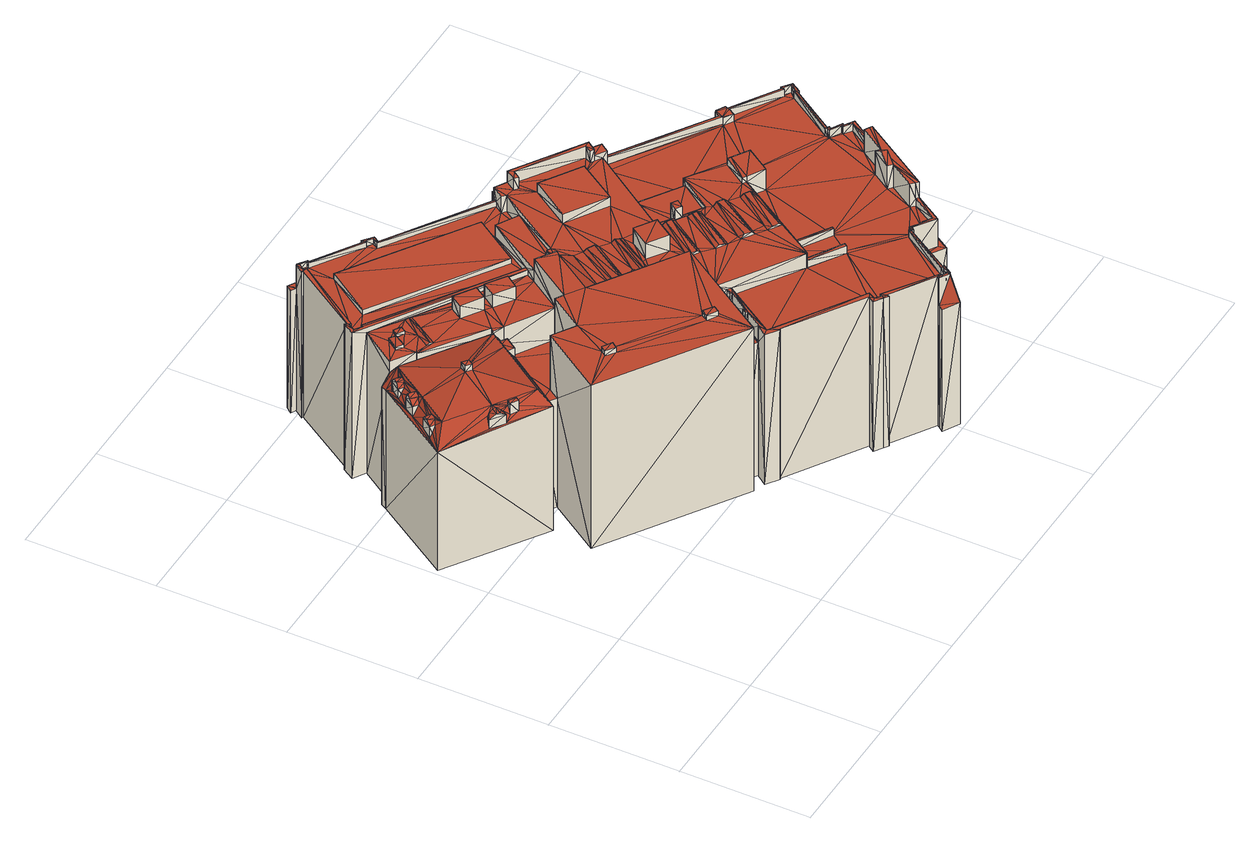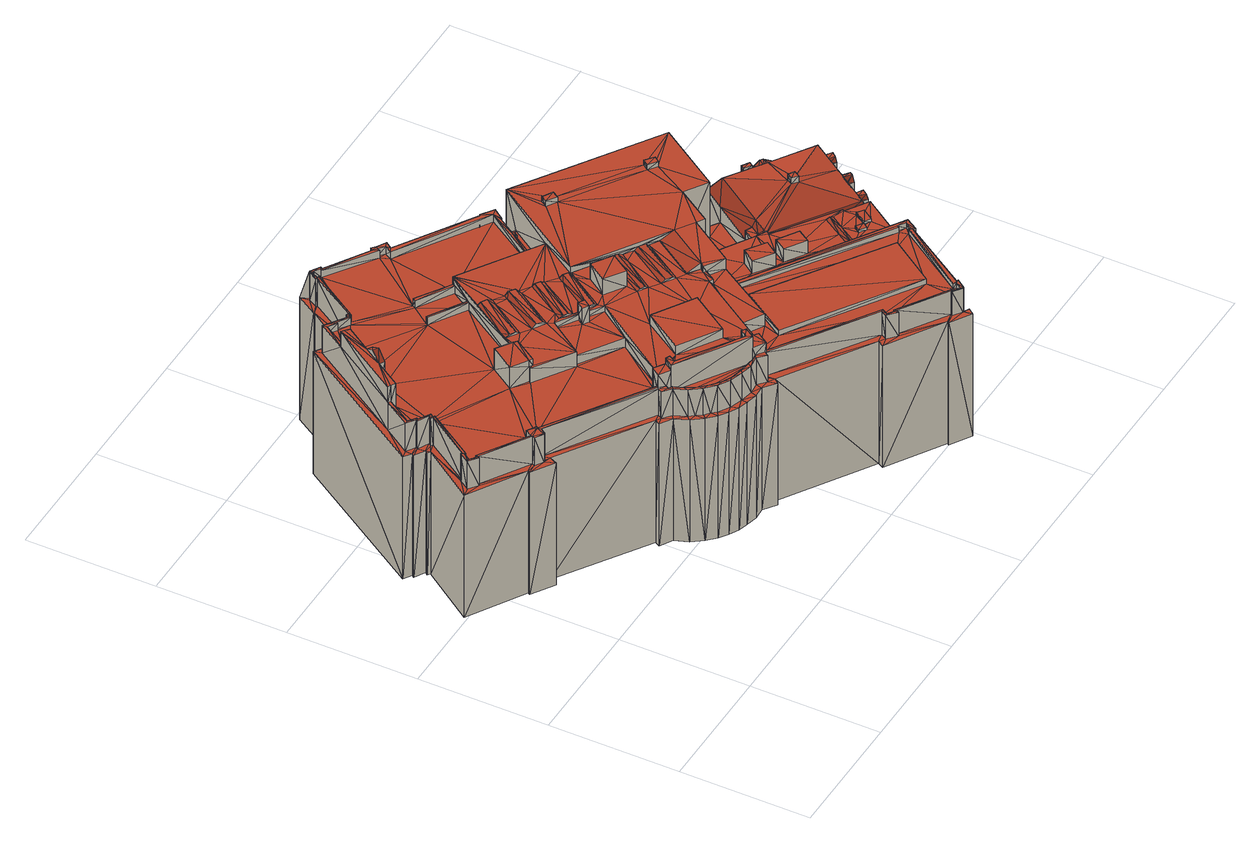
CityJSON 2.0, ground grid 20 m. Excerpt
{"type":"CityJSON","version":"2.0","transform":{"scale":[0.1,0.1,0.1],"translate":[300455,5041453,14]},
"CityObjects":{
"building1":{"type":"Building","geometry":[{"type":"MultiSurface","lod":"2","boundaries":[[[0,1,2]],[[3,4,5]],[[6,7,8]],[[7,9,8]],[[9,10,11]],[[12,13,7]],[[13,9,7]],[[14,15,13]],[[15,16,13]],[[17,18,15]],[[18,16,15]],[[19,20,18]],[[21,22,23]],[[18,20,16]],[[13,16,10]],[[16,0,10]],[[24,25,1]],[[22,26,23]],[[1,25,2]],[[25,27,28]],[[25,28,2]],[[0,2,29]],[[29,30,31]],[[0,29,10]],[[29,31,10]],[[31,32,10]],[[13,10,9]],[[10,33,11]],[[33,34,35]],[[33,35,11]],[[22,11,36]],[[36,37,38]],[[23,39,40]],[[36,38,4]],[[3,41,42]],[[5,43,44]],[[23,45,39]],[[5,44,46]],[[46,44,47]],[[46,47,48]],[[5,46,49]],[[3,5,49]],[[49,50,51]],[[51,50,52]],[[3,49,51]],[[53,41,54]],[[3,51,41]],[[39,45,55]],[[42,41,53]],[[53,56,57]],[[9,11,22]],[[58,53,57]],[[58,42,53]],[[59,3,42]],[[22,36,4]],[[60,4,3]],[[26,4,60]],[[26,60,61]],[[22,4,26]],[[45,26,62]],[[23,26,45]],[[63,45,64]],[[55,45,63]],[[65,66,67]],[[65,67,68]],[[69,70,71]],[[70,72,71]],[[69,68,70]],[[69,65,68]],[[73,74,75]],[[74,76,75]],[[73,77,74]],[[73,78,77]],[[77,79,80]],[[78,79,77]],[[81,82,83]],[[83,82,84]],[[85,81,83]],[[86,81,85]],[[86,87,88]],[[86,85,87]],[[88,87,84]],[[88,84,82]],[[89,90,91]],[[91,90,92]],[[93,89,91]],[[94,89,93]],[[94,95,96]],[[94,93,95]],[[95,92,90]],[[96,95,90]],[[97,98,99]],[[97,100,98]],[[99,101,102]],[[99,98,101]],[[103,102,104]],[[104,102,101]],[[97,103,100]],[[100,103,104]],[[105,106,107]],[[105,108,106]],[[107,109,110]],[[107,106,109]],[[111,110,112]],[[112,110,109]],[[105,111,108]],[[108,111,112]],[[113,114,115]],[[116,117,118]],[[119,120,121]],[[119,122,120]],[[123,124,119]],[[124,122,119]],[[125,49,126]],[[125,126,127]],[[49,46,126]],[[128,127,126]],[[128,126,129]],[[130,131,132]],[[133,132,134]],[[133,130,132]],[[132,135,134]],[[132,136,135]],[[137,138,139]],[[140,137,139]],[[141,142,131]],[[140,139,130]],[[139,141,130]],[[141,131,130]],[[143,144,145]],[[145,144,146]],[[143,147,148]],[[143,145,147]],[[149,148,147]],[[149,147,150]],[[132,149,150]],[[132,150,136]],[[136,150,151]],[[152,153,154]],[[155,156,157]],[[158,159,160]],[[160,159,161]],[[162,130,133]],[[162,163,130]],[[158,162,133]],[[158,160,162]],[[164,165,4]],[[4,165,5]],[[166,51,167]],[[51,52,167]],[[168,169,170]],[[168,171,169]],[[172,173,168]],[[173,171,168]],[[174,175,176]],[[176,175,177]],[[178,179,180]],[[178,180,181]],[[178,181,182]],[[181,183,182]],[[182,183,184]],[[183,185,184]],[[179,184,185]],[[179,185,180]],[[186,187,188]],[[189,187,186]],[[190,191,192]],[[193,191,190]],[[193,190,194]],[[190,195,194]],[[196,197,198]],[[196,198,199]],[[200,199,201]],[[201,199,198]],[[202,200,201]],[[203,200,202]],[[203,197,196]],[[203,202,197]],[[204,9,205]],[[9,22,205]],[[206,45,207]],[[45,62,207]],[[208,64,206]],[[64,45,206]],[[209,210,211]],[[209,211,212]],[[213,209,214]],[[214,209,212]],[[210,215,216]],[[210,216,211]],[[217,218,219]],[[219,218,220]],[[221,217,222]],[[222,217,219]],[[223,224,225]],[[223,226,224]],[[227,228,229]],[[230,231,227]],[[230,232,231]],[[230,227,233]],[[232,234,231]],[[227,229,233]],[[235,233,229]],[[235,229,236]],[[237,238,239]],[[239,238,240]],[[241,242,243]],[[243,242,244]],[[242,245,244]],[[244,245,246]],[[247,53,54]],[[248,247,249]],[[247,54,249]],[[250,251,252]],[[250,252,253]],[[254,247,248]],[[254,255,247]],[[256,255,254]],[[256,257,255]],[[258,250,253]],[[258,253,259]],[[260,257,256]],[[260,261,257]],[[261,262,263]],[[260,262,261]],[[264,265,251]],[[265,252,251]],[[266,57,267]],[[57,56,267]],[[247,267,56]],[[247,56,53]],[[268,59,269]],[[59,42,269]],[[270,137,140]],[[270,271,137]],[[71,272,66]],[[66,75,76]],[[66,76,67]],[[273,71,72]],[[274,71,273]],[[66,272,75]],[[75,272,79]],[[274,272,71]],[[79,275,276]],[[272,275,79]],[[79,276,80]],[[277,278,279]],[[280,278,277]],[[281,282,283]],[[282,284,283]],[[285,286,287]],[[285,287,288]],[[289,290,291]],[[289,291,292]],[[293,294,295]],[[294,296,295]],[[297,298,299]],[[295,296,297]],[[295,297,299]],[[296,300,297]],[[293,301,294]],[[301,302,303]],[[293,302,301]],[[294,301,304]],[[302,299,303]],[[303,299,298]],[[305,306,307]],[[308,306,305]],[[309,310,311]],[[310,312,311]],[[313,314,315]],[[313,315,316]],[[317,318,319]],[[317,319,320]],[[321,322,323]],[[321,323,324]],[[325,324,326]],[[326,324,323]],[[327,325,326]],[[328,325,327]],[[328,322,321]],[[328,327,322]],[[329,330,331]],[[330,332,331]],[[333,332,334]],[[333,331,332]],[[335,333,334]],[[336,333,335]],[[336,335,329]],[[335,330,329]],[[337,338,339]],[[337,340,338]],[[341,342,340]],[[342,338,340]],[[343,344,345]],[[344,346,345]],[[337,339,343]],[[339,344,343]],[[346,347,348]],[[345,346,348]],[[349,347,350]],[[349,348,347]],[[351,352,353]],[[351,354,352]],[[355,356,357]],[[355,358,356]],[[355,359,358]],[[358,359,360]],[[357,356,351]],[[357,351,361]],[[356,354,351]],[[351,362,361]],[[363,364,365]],[[364,366,365]],[[367,368,369]],[[369,368,370]],[[371,11,35]],[[371,35,372]],[[373,371,372]],[[374,375,373]],[[375,371,373]],[[349,350,374]],[[350,375,374]],[[376,35,34]],[[376,372,35]],[[377,376,34]],[[377,34,33]],[[378,379,380]],[[379,381,380]],[[382,383,32]],[[382,32,31]],[[384,382,30]],[[30,382,31]],[[385,32,383]],[[385,10,32]],[[386,360,359]],[[387,386,359]],[[388,359,364]],[[388,364,363]],[[387,359,388]],[[387,389,390]],[[387,390,386]],[[391,392,393]],[[394,392,391]],[[395,396,397]],[[395,398,396]],[[399,400,401]],[[399,401,402]],[[399,403,400]],[[399,404,403]],[[405,12,406]],[[12,7,406]],[[407,408,409]],[[409,408,410]],[[411,412,413]],[[411,414,412]],[[404,407,403]],[[403,407,409]],[[415,416,411]],[[416,414,411]],[[417,416,415]],[[417,418,416]],[[419,394,420]],[[420,394,391]],[[417,419,418]],[[418,419,420]],[[402,398,395]],[[402,401,398]],[[421,6,422]],[[6,8,422]],[[8,9,204]],[[422,8,204]],[[421,406,7]],[[421,7,6]],[[423,424,425]],[[423,426,424]],[[425,424,427]],[[424,428,427]],[[429,430,431]],[[429,432,430]],[[431,426,423]],[[431,430,426]],[[429,413,412]],[[429,412,432]],[[433,434,435]],[[433,435,436]],[[408,436,410]],[[408,433,436]],[[437,438,439]],[[437,440,438]],[[441,442,443]],[[441,444,442]],[[445,446,447]],[[447,446,448]],[[449,450,451]],[[449,452,450]],[[453,29,2]],[[453,454,29]],[[449,455,452]],[[452,455,456]],[[453,457,458]],[[453,2,457]],[[2,28,457]],[[443,456,455]],[[443,442,456]],[[459,444,441]],[[459,460,444]],[[446,458,457]],[[461,462,463]],[[461,464,462]],[[465,466,467]],[[467,466,468]],[[469,463,462]],[[470,463,469]],[[471,468,466]],[[471,472,468]],[[473,445,474]],[[474,445,447]],[[457,28,475]],[[28,27,475]],[[476,27,25]],[[476,475,27]],[[476,448,446]],[[477,25,24]],[[477,476,25]],[[478,1,0]],[[478,479,1]],[[480,478,0]],[[480,0,16]],[[477,24,479]],[[24,1,479]],[[471,473,474]],[[471,474,472]],[[470,460,459]],[[470,469,460]],[[481,465,482]],[[482,465,467]],[[483,464,461]],[[484,483,461]],[[485,481,486]],[[486,481,482]],[[487,483,484]],[[487,488,483]],[[19,489,20]],[[490,489,19]],[[489,480,16]],[[489,16,20]],[[491,492,487]],[[492,488,487]],[[493,485,486]],[[493,486,494]],[[495,496,497]],[[496,498,497]],[[497,498,491]],[[498,492,491]],[[499,500,495]],[[500,496,495]],[[501,502,503]],[[503,502,499]],[[502,504,499]],[[499,504,505]],[[499,505,500]],[[503,493,494]],[[506,503,507]],[[507,503,494]],[[508,506,507]],[[508,507,509]],[[506,501,503]],[[510,501,506]],[[511,512,504]],[[512,505,504]],[[510,506,513]],[[506,439,513]],[[513,439,514]],[[439,515,514]],[[439,438,515]],[[514,515,516]],[[515,517,516]],[[516,517,518]],[[517,519,518]],[[518,520,521]],[[518,522,520]],[[518,519,522]],[[511,520,522]],[[511,522,512]],[[516,523,511]],[[524,525,15]],[[524,15,14]],[[524,14,526]],[[14,13,526]],[[527,397,528]],[[528,397,396]],[[529,393,392]],[[529,530,393]],[[527,531,532]],[[527,528,531]],[[533,534,535]],[[533,536,534]],[[537,538,539]],[[537,539,540]],[[541,542,17]],[[17,542,18]],[[490,19,542]],[[19,18,542]],[[508,509,538]],[[509,539,538]],[[437,535,534]],[[437,534,440]],[[541,17,525]],[[17,15,525]],[[537,540,543]],[[540,544,543]],[[533,532,531]],[[533,531,536]],[[529,544,530]],[[529,543,544]],[[405,526,13]],[[405,13,12]],[[454,384,30]],[[454,30,29]],[[450,379,378]],[[451,450,378]],[[545,546,368]],[[546,370,368]],[[385,33,10]],[[385,377,33]],[[545,380,381]],[[545,381,546]],[[547,365,274]],[[274,365,366]],[[389,547,274]],[[390,274,273]],[[389,274,390]],[[371,36,11]],[[371,548,36]],[[367,549,341]],[[275,549,367]],[[276,367,369]],[[341,550,342]],[[275,367,276]],[[341,549,550]],[[551,552,161]],[[551,161,159]],[[551,553,554]],[[551,554,552]],[[555,556,38]],[[555,38,37]],[[548,555,37]],[[557,549,558]],[[557,555,549]],[[549,548,550]],[[548,37,36]],[[549,555,548]],[[361,362,301]],[[362,304,301]],[[297,300,559]],[[300,560,559]],[[353,559,560]],[[561,353,562]],[[562,353,352]],[[561,559,353]],[[235,236,270]],[[270,563,564]],[[235,270,564]],[[236,271,270]],[[565,163,162]],[[565,566,163]],[[564,566,565]],[[564,563,566]],[[245,567,246]],[[246,567,568]],[[569,263,262]],[[569,570,263]],[[571,41,166]],[[41,51,166]],[[264,174,265]],[[265,174,176]],[[572,269,42]],[[572,42,58]],[[572,58,57]],[[572,57,266]],[[571,249,54]],[[571,54,41]],[[258,259,567]],[[259,568,567]],[[573,3,574]],[[573,60,3]],[[268,574,3]],[[268,3,59]],[[575,570,569]],[[575,576,570]],[[237,576,575]],[[237,239,576]],[[231,240,238]],[[231,234,240]],[[227,577,228]],[[228,577,578]],[[241,243,578]],[[241,578,577]],[[579,225,230]],[[580,579,230]],[[225,232,230]],[[225,224,232]],[[581,582,579]],[[580,581,579]],[[583,226,223]],[[583,584,226]],[[585,584,583]],[[585,586,584]],[[215,579,216]],[[216,579,582]],[[587,60,573]],[[587,61,60]],[[588,26,587]],[[26,61,587]],[[207,62,588]],[[62,26,588]],[[589,580,218]],[[580,220,218]],[[589,590,580]],[[590,581,580]],[[591,592,593]],[[591,593,594]],[[595,596,593]],[[595,593,592]],[[597,598,599]],[[597,600,598]],[[598,601,602]],[[600,603,598]],[[598,602,599]],[[427,603,600]],[[427,428,603]],[[428,604,603]],[[605,22,21]],[[605,205,22]],[[605,21,606]],[[21,23,606]],[[607,601,598]],[[607,608,601]],[[609,610,611]],[[610,612,611]],[[607,613,608]],[[607,614,613]],[[606,40,615]],[[606,23,40]],[[616,55,617]],[[55,63,617]],[[618,39,616]],[[39,55,616]],[[615,39,618]],[[615,40,39]],[[595,221,596]],[[596,221,222]],[[619,620,589]],[[620,590,589]],[[621,622,623]],[[621,624,622]],[[623,586,585]],[[623,622,586]],[[625,214,626]],[[625,213,214]],[[627,624,621]],[[627,628,624]],[[629,625,630]],[[631,625,626]],[[629,630,632]],[[630,625,631]],[[633,632,634]],[[633,629,632]],[[617,63,208]],[[63,64,208]],[[635,636,627]],[[636,628,627]],[[635,637,636]],[[638,634,639]],[[638,633,634]],[[614,638,639]],[[614,639,613]],[[611,640,641]],[[611,612,640]],[[641,642,635]],[[642,637,635]],[[641,640,642]],[[609,603,610]],[[610,603,604]],[[619,591,599]],[[599,591,643]],[[620,599,602]],[[619,599,620]],[[643,591,594]],[[561,643,594]],[[644,643,561]],[[644,561,645]],[[645,561,562]],[[646,647,434]],[[647,435,434]],[[648,645,649]],[[597,644,648]],[[648,644,645]],[[597,648,600]],[[646,648,647]],[[647,648,649]],[[194,195,650]],[[195,651,650]],[[191,650,651]],[[191,651,192]],[[652,653,654]],[[652,655,653]],[[557,656,657]],[[557,658,659]],[[557,558,658]],[[557,657,660]],[[557,659,656]],[[661,662,553]],[[663,664,657]],[[656,663,657]],[[657,661,660]],[[662,554,553]],[[661,553,660]],[[139,173,172]],[[139,138,173]],[[52,50,665]],[[167,52,665]],[[177,170,169]],[[175,170,177]],[[666,667,668]],[[669,666,668]],[[668,667,164]],[[164,38,556]],[[164,4,38]],[[668,164,556]],[[134,670,671]],[[134,135,670]],[[671,666,669]],[[671,670,666]],[[125,50,49]],[[125,665,50]],[[141,665,125]],[[141,125,142]],[[672,673,674]],[[675,676,677]],[[673,678,677]],[[673,676,674]],[[673,679,678]],[[673,677,676]],[[680,681,682]],[[682,681,683]],[[684,685,43]],[[43,685,44]],[[686,687,681]],[[687,683,681]],[[688,686,681]],[[689,690,688]],[[690,686,688]],[[689,680,690]],[[690,680,691]],[[691,680,682]],[[692,684,165]],[[165,684,43]],[[157,692,165]],[[165,43,5]],[[153,155,157]],[[152,155,153]],[[151,157,165]],[[151,153,157]],[[150,153,151]],[[128,146,144]],[[128,129,146]],[[126,46,693]],[[46,48,693]],[[694,695,696]],[[694,697,695]],[[694,698,697]],[[698,699,697]],[[700,701,702]],[[700,703,701]],[[700,704,703]],[[704,705,703]],[[706,703,705]],[[707,704,700]],[[693,47,708]],[[693,48,47]],[[708,47,685]],[[47,44,685]],[[709,710,711]],[[711,710,712]],[[713,714,715]],[[715,716,717]],[[715,710,716]],[[715,718,710]],[[718,712,710]],[[715,714,718]],[[719,720,694]],[[720,698,694]],[[721,697,722]],[[722,697,699]],[[124,723,724]],[[123,723,124]],[[723,121,120]],[[723,120,724]],[[69,71,65]],[[65,71,66]],[[73,75,79]],[[73,79,78]],[[81,88,82]],[[86,88,81]],[[89,96,90]],[[94,96,89]],[[97,102,103]],[[97,99,102]],[[105,107,110]],[[105,110,111]],[[725,114,113]],[[116,118,725]],[[118,114,725]],[[118,726,114]],[[726,115,114]],[[118,117,726]],[[724,120,727]],[[728,724,727]],[[120,729,727]],[[122,730,731]],[[122,731,120]],[[120,731,729]],[[123,121,723]],[[123,119,121]],[[129,126,146]],[[146,126,730]],[[145,146,147]],[[147,146,730]],[[150,147,153]],[[153,147,154]],[[154,147,732]],[[733,734,156]],[[733,732,734]],[[154,732,733]],[[156,734,692]],[[157,156,692]],[[734,728,692]],[[692,728,684]],[[152,733,155]],[[155,733,156]],[[152,154,733]],[[147,122,124]],[[147,730,122]],[[667,165,164]],[[670,151,667]],[[670,667,666]],[[151,165,667]],[[136,670,135]],[[136,151,670]],[[178,182,179]],[[179,182,184]],[[735,663,656]],[[188,735,656]],[[188,187,735]],[[186,659,736]],[[736,659,658]],[[189,186,736]],[[186,188,659]],[[188,656,659]],[[653,655,661]],[[655,662,661]],[[193,194,191]],[[191,194,650]],[[203,199,200]],[[203,196,199]],[[605,606,610]],[[428,205,604]],[[424,204,428]],[[430,424,426]],[[430,204,424]],[[421,430,432]],[[406,432,412]],[[405,420,526]],[[414,406,412]],[[416,406,414]],[[405,418,420]],[[391,393,526]],[[526,393,530]],[[525,530,544]],[[605,610,205]],[[540,525,544]],[[542,540,539]],[[490,507,489]],[[490,509,507]],[[478,482,467]],[[494,486,480]],[[480,486,482]],[[507,494,489]],[[467,468,479]],[[479,468,472]],[[477,472,474]],[[474,447,448]],[[476,474,448]],[[606,640,612]],[[477,474,476]],[[477,479,472]],[[478,467,479]],[[480,482,478]],[[489,494,480]],[[509,542,539]],[[615,642,640]],[[490,542,509]],[[541,540,542]],[[541,525,540]],[[525,526,530]],[[524,526,525]],[[420,391,526]],[[405,416,418]],[[421,432,406]],[[405,406,416]],[[421,422,430]],[[430,422,204]],[[428,204,205]],[[205,610,604]],[[642,618,637]],[[268,239,574]],[[622,207,586]],[[206,207,622]],[[588,587,226]],[[226,587,573]],[[268,576,239]],[[572,257,261]],[[610,606,612]],[[618,636,637]],[[572,266,257]],[[247,266,267]],[[269,261,263]],[[257,266,247]],[[257,247,255]],[[572,261,269]],[[234,573,574]],[[570,269,263]],[[268,269,576]],[[576,269,570]],[[574,239,240]],[[234,574,240]],[[232,573,234]],[[207,588,586]],[[226,573,232]],[[226,232,224]],[[588,226,584]],[[208,206,622]],[[586,588,584]],[[617,208,624]],[[618,616,636]],[[616,617,628]],[[624,208,622]],[[615,618,642]],[[628,617,624]],[[606,615,640]],[[636,616,628]],[[585,583,215]],[[635,627,629]],[[585,215,210]],[[213,623,209]],[[621,623,213]],[[627,621,625]],[[641,635,633]],[[641,633,638]],[[209,585,210]],[[623,585,209]],[[625,621,213]],[[629,627,625]],[[635,629,633]],[[579,223,225]],[[583,223,579]],[[215,583,579]],[[603,607,598]],[[609,607,603]],[[609,611,607]],[[607,611,614]],[[611,641,638]],[[611,638,614]],[[566,130,163]],[[270,140,566]],[[270,566,563]],[[140,130,566]],[[280,277,737]],[[737,282,281]],[[277,282,737]],[[279,284,282]],[[277,279,282]],[[279,738,284]],[[284,738,283]],[[279,278,738]],[[291,290,739]],[[287,739,288]],[[291,739,287]],[[292,287,286]],[[292,291,287]],[[293,295,302]],[[302,295,299]],[[308,305,740]],[[740,310,309]],[[305,310,740]],[[305,307,312]],[[305,312,310]],[[307,741,312]],[[741,311,312]],[[307,306,741]],[[315,320,319]],[[315,314,320]],[[316,319,318]],[[316,315,319]],[[316,318,742]],[[313,316,742]],[[742,318,317]],[[328,324,325]],[[328,321,324]],[[336,331,333]],[[336,329,331]],[[353,560,296]],[[362,294,304]],[[296,560,300]],[[351,353,294]],[[294,353,296]],[[351,294,362]],[[388,363,365]],[[388,365,547]],[[387,547,389]],[[387,388,547]],[[380,385,383]],[[382,380,383]],[[545,377,385]],[[378,380,382]],[[377,368,376]],[[349,374,368]],[[545,385,380]],[[545,368,377]],[[367,341,337]],[[341,340,337]],[[367,337,343]],[[343,348,349]],[[343,345,348]],[[367,343,349]],[[367,349,368]],[[376,368,372]],[[374,373,368]],[[373,372,368]],[[503,495,493]],[[493,491,485]],[[491,487,485]],[[493,495,491]],[[495,497,491]],[[503,499,495]],[[485,484,481]],[[466,463,470]],[[471,470,459]],[[459,441,443]],[[455,453,458]],[[449,451,454]],[[443,455,458]],[[484,465,481]],[[465,461,463]],[[485,487,484]],[[449,453,455]],[[449,454,453]],[[446,443,458]],[[459,443,445]],[[465,463,466]],[[445,443,446]],[[473,459,445]],[[484,461,465]],[[471,459,473]],[[471,466,470]],[[454,382,384]],[[454,378,382]],[[454,451,378]],[[476,457,475]],[[476,446,457]],[[523,521,520]],[[523,520,511]],[[516,518,521]],[[516,521,523]],[[513,514,516]],[[510,513,516]],[[510,516,501]],[[511,502,501]],[[516,511,501]],[[511,504,502]],[[550,548,346]],[[338,550,346]],[[350,347,371]],[[350,371,375]],[[339,338,344]],[[342,550,338]],[[346,548,347]],[[347,548,371]],[[338,346,344]],[[159,660,553]],[[551,159,553]],[[289,292,743]],[[292,286,743]],[[743,286,285]],[[590,582,581]],[[597,643,644]],[[597,599,643]],[[591,595,592]],[[619,595,591]],[[619,589,221]],[[221,589,218]],[[221,218,217]],[[619,221,595]],[[631,626,214]],[[634,632,630]],[[631,214,212]],[[639,634,590]],[[634,630,590]],[[620,639,590]],[[630,631,212]],[[212,211,590]],[[211,216,590]],[[613,639,620]],[[216,582,590]],[[630,212,590]],[[608,613,601]],[[601,613,620]],[[601,620,602]],[[531,386,390]],[[390,273,72]],[[390,72,70]],[[74,67,76]],[[68,67,74]],[[488,70,68]],[[464,452,462]],[[276,370,546]],[[77,80,276]],[[77,276,546]],[[276,369,370]],[[488,68,74]],[[77,546,450]],[[435,358,386]],[[450,546,381]],[[450,381,379]],[[452,77,450]],[[464,77,452]],[[442,452,456]],[[386,358,360]],[[444,452,442]],[[462,452,444]],[[469,444,460]],[[469,462,444]],[[464,74,77]],[[488,74,464]],[[488,464,483]],[[505,70,488]],[[498,488,492]],[[435,356,358]],[[505,488,498]],[[500,498,496]],[[500,505,498]],[[522,70,505]],[[512,522,505]],[[519,70,522]],[[519,390,70]],[[515,519,517]],[[531,519,515]],[[436,435,386]],[[440,515,438]],[[356,352,354]],[[440,534,515]],[[534,531,515]],[[536,531,534]],[[531,390,519]],[[528,396,531]],[[398,409,436]],[[398,436,396]],[[400,398,401]],[[400,409,398]],[[356,645,352]],[[396,386,531]],[[400,403,409]],[[409,410,436]],[[396,436,386]],[[647,649,435]],[[645,562,352]],[[435,649,645]],[[435,645,356]],[[427,600,648]],[[646,427,648]],[[413,646,408]],[[408,646,433]],[[423,427,646]],[[433,646,434]],[[404,415,411]],[[399,415,404]],[[417,415,399]],[[423,425,427]],[[538,533,535]],[[529,392,527]],[[537,543,533]],[[537,533,538]],[[533,543,532]],[[437,538,535]],[[413,423,646]],[[437,439,506]],[[508,437,506]],[[419,402,394]],[[508,538,437]],[[394,395,397]],[[543,527,532]],[[529,527,543]],[[392,397,527]],[[394,397,392]],[[402,395,394]],[[417,402,419]],[[417,399,402]],[[429,423,413]],[[404,411,407]],[[411,408,407]],[[429,431,423]],[[411,413,408]],[[654,653,657]],[[653,661,657]],[[652,654,664]],[[654,657,664]],[[264,571,166]],[[174,166,175]],[[251,249,571]],[[167,665,170]],[[248,249,251]],[[141,168,665]],[[139,168,141]],[[139,172,168]],[[168,170,665]],[[166,167,175]],[[175,167,170]],[[250,254,248]],[[264,166,174]],[[264,251,571]],[[260,256,258]],[[260,258,262]],[[245,569,567]],[[258,256,250]],[[242,569,245]],[[237,241,238]],[[237,242,241]],[[227,238,577]],[[250,256,254]],[[241,577,238]],[[231,238,227]],[[237,575,242]],[[250,248,251]],[[242,575,569]],[[569,262,567]],[[262,258,567]],[[728,727,690]],[[690,727,686]],[[686,727,687]],[[728,690,691]],[[684,728,691]],[[727,729,685]],[[675,685,676]],[[727,685,675]],[[684,682,674]],[[684,674,685]],[[684,691,682]],[[674,676,685]],[[683,672,674]],[[682,683,674]],[[687,672,683]],[[687,727,744]],[[687,744,745]],[[687,745,672]],[[727,746,747]],[[744,727,747]],[[727,675,746]],[[745,744,679]],[[672,745,673]],[[745,679,673]],[[744,678,679]],[[744,747,678]],[[747,746,678]],[[678,746,677]],[[746,675,677]],[[689,688,681]],[[689,681,680]],[[734,724,728]],[[734,124,724]],[[147,124,732]],[[732,124,734]],[[126,693,730]],[[748,696,749]],[[748,694,696]],[[719,694,748]],[[750,701,703]],[[751,701,750]],[[750,703,706]],[[752,701,751]],[[752,702,701]],[[753,702,752]],[[753,754,702]],[[754,755,702]],[[755,707,700]],[[755,700,702]],[[730,693,708]],[[722,699,685]],[[751,750,731]],[[708,704,712]],[[698,685,699]],[[711,712,704]],[[705,685,698]],[[711,707,755]],[[750,706,731]],[[708,712,718]],[[708,685,705]],[[731,706,720]],[[706,705,720]],[[705,698,720]],[[708,705,704]],[[711,704,707]],[[753,752,731]],[[730,753,731]],[[730,756,753]],[[730,757,758]],[[759,754,753]],[[759,709,754]],[[709,711,755]],[[730,758,756]],[[708,718,714]],[[713,708,714]],[[730,708,713]],[[730,713,760]],[[730,760,757]],[[756,759,753]],[[752,751,731]],[[709,755,754]],[[731,720,719]],[[761,721,729]],[[731,719,748]],[[731,749,729]],[[749,762,729]],[[721,685,729]],[[731,748,749]],[[762,761,729]],[[721,722,685]],[[758,716,756]],[[758,717,716]],[[757,717,758]],[[759,716,710]],[[756,716,759]],[[759,710,709]],[[760,717,757]],[[760,715,717]],[[760,713,715]],[[761,697,721]],[[761,695,697]],[[762,695,761]],[[749,695,762]],[[749,696,695]],[[557,660,322]],[[322,660,669]],[[555,334,556]],[[322,669,335]],[[555,323,334]],[[557,327,555]],[[330,668,556]],[[159,133,134]],[[159,134,660]],[[669,668,330]],[[660,134,669]],[[557,322,327]],[[322,335,323]],[[323,335,334]],[[669,330,335]],[[134,671,669]],[[555,326,323]],[[334,332,556]],[[330,556,332]],[[327,326,555]],[[158,133,159]],[[138,185,173]],[[181,578,183]],[[180,185,138]],[[228,578,181]],[[183,265,176]],[[246,568,183]],[[183,176,185]],[[229,137,271]],[[229,181,137]],[[578,246,183]],[[137,180,138]],[[181,180,137]],[[228,181,229]],[[568,265,183]],[[185,176,173]],[[236,229,271]],[[173,176,169]],[[243,246,578]],[[568,253,265]],[[173,169,171]],[[176,177,169]],[[253,252,265]],[[243,244,246]],[[259,253,568]],[[132,91,149]],[[143,84,113]],[[131,91,132]],[[84,725,113]],[[142,116,95]],[[91,92,149]],[[83,84,143]],[[87,116,725]],[[87,725,84]],[[125,127,98]],[[143,113,144]],[[117,125,106]],[[131,93,91]],[[83,143,149]],[[128,101,127]],[[106,125,98]],[[142,93,131]],[[726,104,128]],[[92,83,149]],[[117,108,726]],[[726,112,104]],[[142,95,93]],[[142,125,116]],[[726,128,115]],[[85,116,87]],[[98,127,101]],[[95,85,92]],[[112,100,104]],[[85,83,92]],[[95,116,85]],[[128,104,101]],[[117,106,108]],[[726,108,112]],[[106,98,109]],[[149,143,148]],[[113,115,144]],[[115,128,144]],[[112,109,100]],[[109,98,100]],[[116,125,117]],[[275,283,549]],[[561,192,559]],[[235,564,651]],[[192,651,187]],[[192,189,559]],[[596,222,190]],[[366,357,280]],[[561,190,192]],[[364,357,366]],[[195,235,651]],[[651,564,655]],[[190,222,195]],[[314,740,320]],[[357,278,280]],[[320,309,549]],[[285,288,272]],[[281,283,272]],[[651,655,652]],[[652,664,735]],[[278,742,738]],[[311,201,658]],[[317,320,549]],[[283,317,549]],[[280,737,739]],[[552,554,662]],[[655,552,662]],[[192,187,189]],[[309,558,549]],[[742,317,738]],[[290,280,739]],[[314,308,740]],[[288,281,272]],[[651,652,187]],[[187,652,735]],[[306,202,741]],[[201,198,658]],[[559,189,197]],[[559,197,202]],[[357,361,278]],[[202,201,741]],[[366,290,289]],[[655,564,552]],[[366,280,290]],[[552,564,160]],[[580,230,220]],[[189,736,197]],[[195,220,235]],[[220,230,235]],[[735,664,663]],[[197,736,198]],[[561,594,190]],[[355,357,364]],[[222,219,195]],[[596,190,593]],[[320,740,309]],[[306,559,202]],[[739,737,288]],[[278,361,742]],[[230,233,235]],[[552,160,161]],[[297,559,306]],[[361,301,313]],[[741,201,311]],[[274,366,289]],[[198,736,658]],[[195,219,220]],[[564,565,160]],[[594,593,190]],[[738,317,283]],[[274,285,272]],[[361,313,742]],[[288,737,281]],[[558,311,658]],[[313,301,314]],[[297,306,308]],[[565,162,160]],[[274,743,285]],[[309,311,558]],[[314,303,308]],[[272,283,275]],[[303,298,308]],[[314,301,303]],[[355,364,359]],[[274,289,743]],[[297,308,298]]],"semantics":{"surfaces":[{"type":"GroundSurface"},{"type":"WallSurface"},{"type":"RoofSurface"}],"values":[0,0,0,0,0,0,0,0,0,0,0,0,0,0,0,0,0,0,0,0,0,0,0,0,0,0,0,0,0,0,0,0,0,0,0,0,0,0,0,0,0,0,0,0,0,0,0,0,0,0,0,0,0,0,0,0,0,0,0,0,0,0,0,1,1,1,1,1,1,1,1,1,1,1,1,1,1,1,1,1,1,1,1,1,1,1,1,1,1,1,1,1,1,1,1,1,1,1,1,1,1,1,1,1,1,1,1,1,1,1,1,1,1,1,1,1,1,1,1,1,1,1,1,1,1,1,1,1,1,1,1,1,1,1,1,1,1,1,1,1,1,1,1,1,1,1,1,1,1,1,1,1,1,1,1,1,1,1,1,1,1,1,1,1,1,1,1,1,1,1,1,1,1,1,1,1,1,1,1,1,1,1,1,1,1,1,1,1,1,1,1,1,1,1,1,1,1,1,1,1,1,1,1,1,1,1,1,1,1,1,1,1,1,1,1,1,1,1,1,1,1,1,1,1,1,1,1,1,1,1,1,1,1,1,1,1,1,1,1,1,1,1,1,1,1,1,1,1,1,1,1,1,1,1,1,1,1,1,1,1,1,1,1,1,1,1,1,1,1,1,1,1,1,1,1,1,1,1,1,1,1,1,1,1,1,1,1,1,1,1,1,1,1,1,1,1,1,1,1,1,1,1,1,1,1,1,1,1,1,1,1,1,1,1,1,1,1,1,1,1,1,1,1,1,1,1,1,1,1,1,1,1,1,1,1,1,1,1,1,1,1,1,1,1,1,1,1,1,1,1,1,1,1,1,1,1,1,1,1,1,1,1,1,1,1,1,1,1,1,1,1,1,1,1,1,1,1,1,1,1,1,1,1,1,1,1,1,1,1,1,1,1,1,1,1,1,1,1,1,1,1,1,1,1,1,1,1,1,1,1,1,1,1,1,1,1,1,1,1,1,1,1,1,1,1,1,1,1,1,1,1,1,1,1,1,1,1,1,1,1,1,1,1,1,1,1,1,1,1,1,1,1,1,1,1,1,1,1,1,1,1,1,1,1,1,1,1,1,1,1,1,1,1,1,1,1,1,1,1,1,1,1,1,1,1,1,1,1,1,1,1,1,1,1,1,1,1,1,1,1,1,1,1,1,1,1,1,1,1,1,1,1,1,1,1,1,1,1,1,1,1,1,1,1,1,1,1,1,1,1,1,1,1,1,1,1,1,1,1,1,1,1,1,1,1,1,1,1,1,1,1,1,1,1,1,1,1,1,1,1,1,1,1,1,1,1,1,1,1,1,1,1,1,1,1,1,1,1,1,1,1,1,1,1,1,1,1,1,1,1,1,1,1,1,1,1,1,1,1,1,1,1,1,1,1,1,1,1,1,1,1,1,1,1,1,1,1,1,1,1,1,1,1,1,1,1,1,1,1,1,1,1,1,1,1,1,1,1,1,1,1,1,1,1,1,1,1,1,1,1,1,1,1,1,1,1,1,1,1,1,1,1,1,1,1,1,1,1,1,1,1,1,1,1,1,1,1,1,1,1,1,1,1,1,1,1,1,1,1,1,1,1,1,1,1,1,1,1,1,1,1,1,1,1,1,1,1,1,1,1,1,1,1,1,1,1,1,1,1,1,1,1,1,1,1,1,1,1,1,1,1,1,1,1,1,1,1,1,1,1,1,1,1,1,1,1,1,1,1,1,1,1,1,1,1,1,1,1,1,1,1,1,1,1,1,1,1,1,1,1,1,1,1,1,1,1,1,1,1,1,1,1,1,1,1,1,1,1,1,1,1,1,1,1,1,1,1,1,1,1,2,2,2,2,2,2,2,2,2,2,2,2,2,2,2,2,2,2,2,2,2,2,2,2,2,2,2,2,2,2,2,2,2,2,2,2,2,2,2,2,2,2,2,2,2,2,2,2,2,2,2,2,2,2,2,2,2,2,2,2,2,2,2,2,2,2,2,2,2,2,2,2,2,2,2,2,2,2,2,2,2,2,2,2,2,2,2,2,2,2,2,2,2,2,2,2,2,2,2,2,2,2,2,2,2,2,2,2,2,2,2,2,2,2,2,2,2,2,2,2,2,2,2,2,2,2,2,2,2,2,2,2,2,2,2,2,2,2,2,2,2,2,2,2,2,2,2,2,2,2,2,2,2,2,2,2,2,2,2,2,2,2,2,2,2,2,2,2,2,2,2,2,2,2,2,2,2,2,2,2,2,2,2,2,2,2,2,2,2,2,2,2,2,2,2,2,2,2,2,2,2,2,2,2,2,2,2,2,2,2,2,2,2,2,2,2,2,2,2,2,2,2,2,2,2,2,2,2,2,2,2,2,2,2,2,2,2,2,2,2,2,2,2,2,2,2,2,2,2,2,2,2,2,2,2,2,2,2,2,2,2,2,2,2,2,2,2,2,2,2,2,2,2,2,2,2,2,2,2,2,2,2,2,2,2,2,2,2,2,2,2,2,2,2,2,2,2,2,2,2,2,2,2,2,2,2,2,2,2,2,2,2,2,2,2,2,2,2,2,2,2,2,2,2,2,2,2,2,2,2,2,2,2,2,2,2,2,2,2,2,2,2,2,2,2,2,2,2,2,2,2,2,2,2,2,2,2,2,2,2,2,2,2,2,2,2,2,2,2,2,2,2,2,2,2,2,2,2,2,2,2,2,2,2,2,2,2,2,2,2,2,2,2,2,2,2,2,2,2,2,2,2,2,2,2,2,2,2,2,2,2,2,2,2,2,2,2,2,2,2,2,2,2,2,2,2,2,2,2,2,2,2,2,2,2,2,2,2,2,2,2,2,2,2,2,2,2,2,2,2,2,2,2,2,2,2,2,2,2,2,2,2,2,2,2,2,2,2,2,2,2,2,2,2,2,2,2,2,2,2,2,2,2,2,2,2,2,2,2,2,2,2,2,2,2,2,2,2,2,2,2,2,2,2,2,2,2,2,2,2,2,2,2,2,2,2,2,2,2,2,2,2,2,2,2,2,2,2,2,2,2,2,2,2,2,2,2,2,2,2,2,2,2,2,2,2,2,2,2,2,2,2,2,2,2,2,2,2,2,2,2,2,2,2,2,2,2,2,2,2,2,2,2,2,2,2,2,2,2,2,2,2,2,2,2,2,2,2,2,2,2,2,2,2,2,2,2,2,2,2,2,2,2,2,2,2,2,2,2,2,2,2,2,2,2,2,2,2,2,2,2,2,2,2,2,2,2,2,2,2,2,2,2,2,2,2,2,2,2,2,2,2,2,2,2,2,2,2,2,2,2,2,2,2,2,2,2,2,2,2,2,2,2,2,2,2,2,2,2,2,2,2,2,2,2,2,2,2,2,2,2,2,2,2,2,2,2,2,2,2,2,2,2,2,2,2,2,2,2,2,2,2,2,2,2,2,2,2,2,2,2,2,2,2,2,2,2,2,2,2,2,2]}}]}
},
"vertices":[
[663,95,5],[625,40,5],[590,32,5],[316,735,5],[200,403,5],[178,418,5],[776,450,5],[774,447,5],[742,472,5],[736,460,5],[509,93,5],[385,196,5],[859,395,5],[802,313,5],[806,310,5],[803,306,5],[664,97,5],[819,296,5],[817,293,5],[829,285,5],[696,76,5],[605,556,5],[601,548,5],[587,567,5],[627,39,5],[607,7,5],[475,642,5],[582,21,5],[588,29,5],[524,74,5],[522,70,5],[515,75,5],[502,83,5],[394,167,5],[392,166,5],[373,179,5],[368,208,5],[354,186,5],[147,322,5],[566,605,5],[579,588,5],[200,791,5],[236,797,5],[155,385,5],[9,482,5],[510,639,5],[102,606,5],[87,604,5],[92,613,5],[139,661,5],[120,673,5],[134,689,5],[131,691,5],[207,806,5],[197,792,5],[553,618,5],[199,810,5],[206,819,5],[238,800,5],[321,744,5],[450,649,5],[456,656,5],[493,643,5],[540,627,5],[525,635,5],[610,202,271],[556,236,271],[556,236,258],[610,202,258],[611,205,271],[611,205,258],[558,239,271],[558,239,258],[589,174,271],[589,174,258],[537,206,271],[537,206,258],[586,169,258],[586,169,271],[535,202,271],[535,202,258],[255,544,278],[224,564,278],[255,544,255],[224,564,255],[267,563,255],[267,563,278],[236,583,255],[236,583,278],[294,517,278],[265,537,278],[294,517,255],[265,537,255],[308,537,255],[308,537,278],[279,557,255],[279,557,278],[147,621,260],[138,627,255],[138,627,260],[147,621,255],[126,610,255],[126,610,260],[136,603,260],[136,603,255],[166,623,260],[156,630,255],[156,630,260],[166,623,255],[150,622,255],[150,622,260],[161,615,260],[161,615,255],[163,572,255],[159,575,258],[154,578,255],[195,623,255],[186,628,255],[190,625,258],[124,509,277],[119,500,267],[119,500,277],[124,509,266],[133,502,277],[133,502,267],[139,661,255],[102,606,235],[102,606,255],[136,584,255],[136,584,235],[338,513,276],[338,513,255],[305,463,255],[338,513,295],[292,443,295],[292,443,198],[305,463,198],[394,603,255],[349,532,255],[349,532,264],[394,603,276],[346,527,264],[346,527,255],[226,518,255],[134,581,255],[226,518,241],[134,581,241],[222,513,251],[222,513,255],[237,505,255],[237,505,225],[237,505,198],[232,497,241],[232,497,225],[223,503,241],[220,479,241],[210,484,241],[220,479,225],[367,494,295],[362,488,295],[367,494,284],[362,488,284],[363,497,284],[363,497,276],[200,403,198],[178,418,198],[134,689,264],[131,691,264],[138,667,264],[127,675,255],[127,675,264],[138,667,255],[140,670,264],[140,670,255],[136,683,264],[133,685,264],[136,683,255],[133,685,255],[403,629,264],[356,558,264],[356,558,255],[403,629,255],[215,753,264],[215,753,255],[168,683,264],[168,683,255],[439,437,286],[428,444,284],[433,441,288],[443,434,284],[533,542,284],[494,481,300],[494,481,284],[533,542,300],[472,581,300],[472,581,284],[441,417,312],[441,417,284],[421,387,284],[421,387,312],[451,367,312],[451,367,284],[471,397,284],[471,397,312],[736,460,222],[601,548,222],[510,639,222],[493,643,222],[525,635,222],[503,626,269],[487,628,269],[487,628,258],[503,626,258],[521,622,269],[521,622,258],[474,629,269],[474,629,258],[467,606,304],[461,611,304],[467,606,284],[461,611,284],[474,617,304],[474,617,284],[460,643,269],[455,636,222],[455,636,269],[460,643,222],[449,631,264],[449,631,255],[441,619,255],[453,637,284],[451,634,264],[453,637,222],[441,619,284],[451,634,222],[447,614,284],[447,614,255],[307,741,264],[302,732,264],[307,741,222],[302,732,222],[303,740,264],[294,747,264],[303,740,255],[294,747,255],[292,745,264],[292,745,255],[207,806,222],[207,806,264],[197,792,264],[210,802,264],[203,792,264],[203,792,255],[210,802,255],[208,805,264],[208,805,222],[209,806,264],[209,806,222],[219,796,264],[219,796,255],[222,796,264],[222,796,222],[221,794,264],[221,794,222],[207,790,264],[207,790,255],[206,819,222],[199,810,222],[321,744,222],[236,797,222],[427,584,276],[427,584,255],[535,202,284],[624,343,258],[624,343,284],[534,202,284],[534,202,258],[573,350,290],[559,359,284],[564,356,290],[578,347,284],[536,282,284],[531,285,290],[518,294,284],[523,291,290],[570,259,284],[566,262,288],[557,267,288],[551,271,284],[611,324,284],[593,336,284],[598,333,288],[606,328,288],[528,396,303],[528,396,274],[519,402,303],[519,402,274],[513,394,284],[511,391,284],[511,391,303],[513,394,274],[522,388,284],[520,385,303],[520,385,284],[522,388,274],[505,393,288],[493,401,284],[497,398,288],[509,390,284],[469,329,284],[464,332,288],[452,339,284],[457,337,288],[542,369,284],[525,380,284],[530,376,287],[537,372,287],[501,305,284],[497,307,287],[490,312,287],[485,315,284],[344,259,304],[344,259,295],[338,249,295],[338,249,304],[353,240,304],[353,240,295],[359,249,295],[359,249,304],[215,343,304],[215,343,295],[209,335,304],[209,335,295],[222,325,304],[222,325,295],[229,334,295],[229,334,304],[428,259,271],[425,260,242],[428,259,242],[425,260,271],[431,269,271],[431,269,242],[408,230,271],[408,230,242],[406,231,271],[406,231,242],[402,224,242],[402,224,271],[404,222,271],[404,222,242],[589,418,274],[525,460,258],[525,460,274],[589,418,258],[650,383,284],[591,422,258],[591,422,284],[650,383,258],[648,380,284],[648,380,258],[553,367,284],[553,367,274],[643,383,295],[643,383,284],[619,347,294],[619,347,284],[436,265,271],[383,182,271],[436,265,258],[383,182,258],[385,196,242],[373,179,271],[385,196,271],[386,195,271],[386,195,242],[392,166,271],[394,167,271],[519,79,271],[519,79,258],[510,86,271],[510,86,258],[515,75,271],[502,83,271],[522,70,271],[509,93,271],[673,364,258],[673,364,295],[648,380,295],[649,327,295],[649,327,258],[833,378,222],[788,309,271],[788,309,222],[833,378,271],[832,383,271],[784,309,258],[784,309,271],[832,383,258],[841,392,271],[841,392,258],[834,382,258],[834,382,271],[831,399,258],[831,399,271],[859,395,222],[774,447,222],[829,396,271],[758,442,271],[829,396,258],[758,442,258],[829,400,271],[759,445,222],[759,445,271],[829,400,222],[831,403,271],[831,403,222],[845,392,271],[845,392,222],[835,377,271],[835,377,222],[776,450,222],[742,472,222],[746,455,271],[744,456,222],[744,456,271],[746,455,222],[739,448,271],[739,448,222],[760,449,271],[747,457,222],[747,457,271],[760,449,222],[752,432,271],[738,440,271],[738,440,258],[752,432,258],[811,282,271],[786,243,258],[786,243,271],[811,282,258],[603,26,271],[601,25,258],[601,25,271],[603,26,258],[603,22,271],[602,20,271],[603,22,222],[602,20,222],[594,33,271],[521,83,258],[521,83,271],[594,33,258],[590,32,271],[524,74,271],[592,31,271],[592,31,258],[588,29,222],[588,29,271],[605,25,271],[605,25,258],[655,112,271],[607,36,258],[607,36,271],[655,112,258],[655,107,271],[611,36,271],[655,107,222],[611,36,222],[609,34,258],[609,34,271],[613,35,271],[613,35,222],[605,21,271],[605,21,222],[582,21,222],[607,7,222],[627,39,222],[663,95,222],[625,40,222],[664,97,222],[658,106,271],[658,106,222],[658,110,258],[658,110,271],[661,110,271],[661,110,222],[660,114,271],[660,114,258],[696,76,222],[829,285,222],[678,102,271],[678,102,258],[693,88,271],[693,88,222],[692,95,271],[692,95,258],[679,104,271],[679,104,258],[716,134,271],[716,134,258],[720,131,299],[716,134,299],[720,131,271],[710,140,299],[710,140,258],[790,241,271],[790,241,222],[817,282,271],[817,282,222],[790,241,299],[735,179,299],[735,179,258],[786,243,299],[779,247,299],[779,247,258],[754,208,299],[754,208,258],[747,213,299],[747,213,258],[728,184,299],[738,199,311],[728,184,258],[745,193,311],[806,310,222],[803,306,222],[802,313,222],[786,307,271],[786,307,258],[791,307,271],[791,307,222],[783,303,258],[783,303,271],[800,293,271],[799,290,258],[799,290,271],[800,293,258],[805,294,271],[803,291,271],[803,291,222],[805,294,222],[819,296,222],[817,293,222],[788,303,271],[788,303,222],[516,97,271],[516,97,258],[624,343,294],[368,208,242],[415,279,284],[415,279,242],[380,476,285],[380,476,284],[338,412,285],[338,412,284],[354,186,295],[147,322,295],[453,337,295],[453,337,284],[490,410,284],[490,410,274],[576,537,284],[576,537,258],[379,510,276],[379,510,284],[373,513,284],[373,513,276],[218,793,264],[218,793,255],[291,749,264],[291,749,222],[200,791,264],[238,800,222],[450,649,222],[316,735,222],[293,753,264],[293,753,222],[298,731,264],[298,731,255],[467,628,269],[471,626,284],[471,626,259],[467,628,258],[472,632,269],[472,632,222],[490,634,269],[490,634,222],[456,656,222],[475,642,222],[471,626,304],[471,626,258],[565,544,304],[559,547,304],[559,547,284],[565,544,284],[565,557,304],[565,557,284],[590,546,294],[580,553,269],[574,557,294],[590,546,271],[580,553,258],[574,557,258],[590,546,269],[590,546,222],[605,556,222],[587,567,222],[583,557,269],[583,557,258],[594,553,269],[594,553,222],[581,563,269],[581,563,222],[577,560,258],[577,560,269],[579,588,222],[553,618,222],[540,627,222],[566,605,222],[575,558,304],[575,558,258],[529,624,269],[509,630,222],[509,630,269],[529,624,222],[534,616,269],[534,616,258],[546,613,269],[546,613,222],[550,603,269],[546,606,258],[538,613,258],[550,603,258],[561,592,269],[561,592,258],[561,599,269],[553,606,222],[561,599,222],[571,575,269],[571,575,258],[573,582,222],[573,582,269],[567,590,222],[565,544,294],[581,533,294],[581,533,258],[740,442,271],[740,442,258],[588,543,271],[588,543,258],[432,520,300],[432,520,284],[413,455,284],[398,465,288],[408,459,289],[394,468,284],[392,377,288],[366,394,289],[402,370,284],[397,373,286],[320,424,295],[356,400,288],[352,403,284],[386,381,284],[371,391,284],[120,673,264],[246,397,198],[211,420,198],[211,420,295],[246,397,295],[280,450,198],[280,450,295],[101,432,239],[97,425,239],[97,425,223],[81,446,239],[76,440,223],[76,440,239],[85,433,246],[89,430,246],[117,417,252],[106,424,252],[117,417,233],[106,424,232],[155,385,225],[9,482,215],[110,430,246],[109,429,244],[110,430,252],[121,423,252],[121,423,246],[119,420,240],[178,418,225],[92,613,214],[37,520,239],[29,509,246],[34,516,246],[25,503,239],[37,520,221],[25,503,220],[62,560,239],[55,550,247],[60,556,250],[51,543,239],[62,560,221],[51,543,221],[58,538,239],[69,555,239],[87,604,215],[80,572,239],[73,577,239],[77,575,230],[73,577,222],[91,588,239],[84,593,223],[84,593,239],[77,582,246],[82,589,246],[82,589,223],[43,516,239],[43,516,238],[32,499,239],[28,501,228],[128,494,277],[128,494,266],[182,602,255],[167,598,255],[93,445,251],[151,406,251],[30,487,251],[102,594,251],[62,535,251],[218,507,251],[219,497,241],[205,487,251],[394,393,284],[414,388,284],[540,288,284],[521,300,284],[557,280,284],[474,337,284],[458,347,284],[535,359,284],[606,315,284],[96,440,246],[99,435,242],[85,445,242],[92,443,246],[43,514,241],[43,510,246],[64,542,246],[65,542,247],[70,548,250],[71,548,250],[69,553,242],[69,554,241],[87,576,246],[91,582,246],[90,581,246],[85,575,244],[91,586,241],[37,502,244],[38,502,246]
]}
